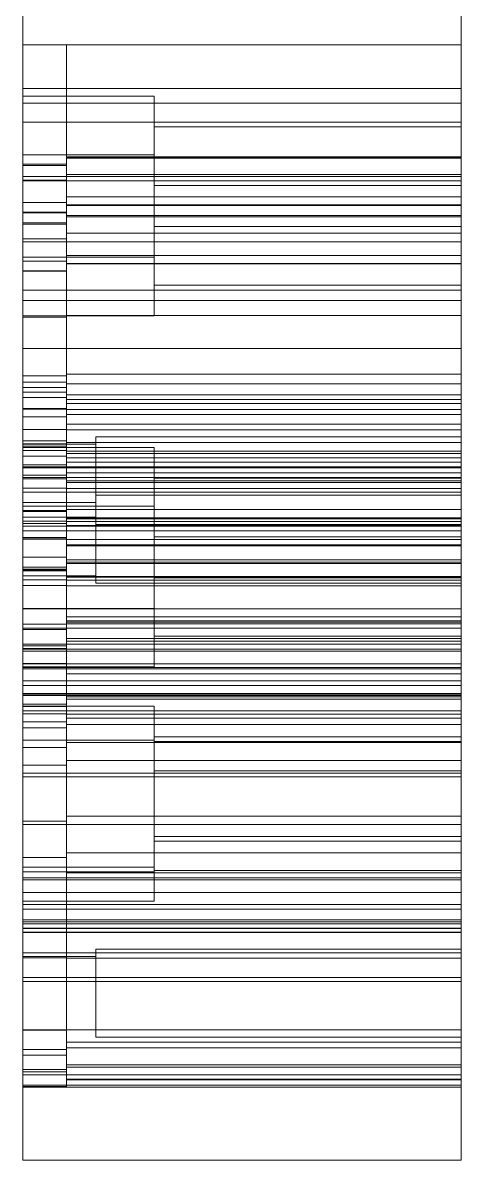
# Model space of a CAD drawing. Header units: millimetres. Extents: x 494 to 18201, y 224 to 11417.
# Drawn here: x 16630.9 to 16660.9, y 2641.9 to 2719.6 of the extents above; entities that cross this region are included whole.
import ezdxf
from ezdxf.lldxf.tags import DXFTag

# ---------------------------------------------------------------- set-up
doc = ezdxf.new("R2010")
doc.units = ezdxf.units.MM
for name, color, linetype in [('DIE', 7, 'Continuous'), ('DIE_W', 1, 'Continuous'), ('DIM', 7, 'Continuous')]:
    doc.layers.add(name, color=color, linetype=linetype)
tags = doc.linetypes.add('DASHED', pattern='A,12.86,[0,arial.ttf,S=0,R=0,X=0,Y=0],-12.86', length=25.72).pattern_tags.tags
tags[12:13] = [DXFTag(74, 4), DXFTag(75, 0), DXFTag(340, '0'), DXFTag(46, 0.0), DXFTag(50, 0.0), DXFTag(44, 0.0), DXFTag(45, 0.0)]

msp = doc.modelspace()

# ---------------------------------------------------------------- linework, layer by layer
at = {"layer": 'DIE', "color": 11, "linetype": 'DASHED', "lineweight": 13, "ltscale": 0.501132}
for p, q in [((16633.94235, 2718.08714), (16633.94235, 2714.08721)), ((16660.94235, 2710.4152), (16633.94235, 2710.4152)), ((16633.94235, 2710.33016), (16660.94235, 2710.33016)), ((16660.94235, 2706.4152), (16633.94235, 2706.4152)), ((16660.94235, 2701.32552), (16633.94235, 2701.32552)), ((16660.94235, 2699.58545), (16633.94235, 2699.58545)), ((16660.94235, 2694.90802), (16633.94235, 2694.90802)), ((16660.94235, 2694.16153), (16633.94235, 2694.16153)), ((16660.94235, 2693.16795), (16633.94235, 2693.16795)), ((16660.94235, 2691.30311), (16635.94235, 2691.30311)), ((16635.94235, 2688.30311), (16635.94235, 2691.30311)), ((16660.94235, 2689.16795), (16633.94235, 2689.16795)), ((16635.94235, 2687.30299), (16635.94235, 2688.30311)), ((16660.94235, 2687.30312), (16635.94235, 2687.30312)), ((16635.94235, 2687.30312), (16635.94235, 2681.30312)), ((16633.94235, 2685.69545), (16660.94235, 2685.69545)), ((16635.94235, 2685.30311), (16660.94235, 2685.30311)), ((16633.94235, 2681.69545), (16660.94235, 2681.69545)), ((16635.94235, 2681.30312), (16660.94235, 2681.30312)), ((16660.94235, 2678.9975), (16633.94235, 2678.9975)), ((16660.94235, 2678.72435), (16633.94235, 2678.72435)), ((16660.94235, 2678.72174), (16633.94235, 2678.72174)), ((16660.94235, 2678.52523), (16633.94235, 2678.52523)), ((16660.94235, 2678.72174), (16660.94235, 2678.72435)), ((16660.94235, 2665.3791), (16633.94235, 2665.3791)), ((16660.94235, 2656.27721), (16635.94235, 2656.27721)), ((16635.94235, 2650.27721), (16635.94235, 2656.27721)), ((16635.94235, 2650.27721), (16660.94235, 2650.27721))]:
    msp.add_line(p, q, dxfattribs=at)
at = {"layer": 'DIE', "color": 155, "linetype": 'Continuous', "lineweight": 13}
for p, q in [((16630.94235, 2715.08714), (16660.94235, 2715.08714)), ((16630.94235, 2708.78472), (16633.94235, 2708.78472)), ((16660.94235, 2708.79229), (16633.94235, 2708.79229)), ((16630.94235, 2704.82883), (16633.94235, 2704.82883)), ((16660.94235, 2705.22019), (16633.94235, 2705.22019)), ((16630.94235, 2703.29627), (16633.94235, 2703.29627)), ((16660.94235, 2703.68763), (16633.94235, 2703.68763)), ((16630.94235, 2702.64615), (16633.94235, 2702.64615)), ((16630.94235, 2702.60972), (16633.94235, 2702.60972)), ((16660.94235, 2703.14586), (16633.94235, 2703.14586)), ((16660.94235, 2703.10943), (16633.94235, 2703.10943)), ((16630.94235, 2700.61087), (16633.94235, 2700.61087)), ((16660.94235, 2700.61087), (16633.94235, 2700.61087)), ((16630.94235, 2684.86574), (16633.94235, 2684.86574)), ((16633.94235, 2684.8759), (16660.94235, 2684.8759)), ((16630.94235, 2684.38667), (16633.94235, 2684.38667)), ((16630.94235, 2684.31113), (16633.94235, 2684.31113)), ((16633.94235, 2683.91776), (16660.94235, 2683.91776)), ((16633.94235, 2683.84222), (16660.94235, 2683.84222)), ((16630.94235, 2683.06639), (16633.94235, 2683.06639)), ((16633.94235, 2682.72195), (16660.94235, 2682.72195)), ((16630.94235, 2675.45305), (16633.94235, 2675.45305)), ((16633.94235, 2675.10861), (16660.94235, 2675.10861)), ((16630.94235, 2668.30646), (16633.94235, 2668.30646)), ((16633.94235, 2668.31935), (16660.94235, 2668.31935)), ((16630.94235, 2650.76145), (16633.94235, 2650.76145)), ((16633.94235, 2650.77435), (16660.94235, 2650.77435))]:
    msp.add_line(p, q, dxfattribs=at)
at = {"layer": 'DIE', "color": 31, "linetype": 'DASHED', "lineweight": 13, "ltscale": 0.501132}
for p, q in [((16639.94235, 2714.56734), (16630.94235, 2714.56734)), ((16639.94235, 2714.56734), (16639.94235, 2710.56754)), ((16639.94235, 2710.56734), (16630.94235, 2710.56734)), ((16639.94235, 2710.56734), (16639.94235, 2699.56734)), ((16630.94235, 2703.56734), (16639.94235, 2703.56734)), ((16630.94235, 2699.56734), (16639.94235, 2699.56734)), ((16639.94235, 2690.56734), (16630.94235, 2690.56734)), ((16639.94235, 2690.56734), (16639.94235, 2686.56754)), ((16639.94235, 2686.56734), (16630.94235, 2686.56734)), ((16639.94235, 2686.56734), (16639.94235, 2675.56734)), ((16630.94235, 2679.56734), (16639.94235, 2679.56734)), ((16630.94235, 2675.56734), (16639.94235, 2675.56734)), ((16639.94235, 2672.89692), (16630.94235, 2672.89692)), ((16639.94235, 2667.39692), (16639.94235, 2672.89692)), ((16639.94235, 2672.56734), (16630.94235, 2672.56734)), ((16639.94235, 2670.56734), (16630.94235, 2670.56734)), ((16639.94235, 2661.89692), (16639.94235, 2667.39692)), ((16630.94235, 2661.89692), (16639.94235, 2661.89692)), ((16630.94235, 2661.56734), (16639.94235, 2661.56734)), ((16639.94235, 2661.89709), (16639.94235, 2661.56734)), ((16639.94235, 2661.56734), (16639.94235, 2659.56734)), ((16630.94235, 2659.56734), (16639.94235, 2659.56734))]:
    msp.add_line(p, q, dxfattribs=at)
at = {"layer": 'DIE', "color": 6, "linetype": 'Continuous', "lineweight": 13}
for p, q in [((16630.94235, 2714.08714), (16630.94235, 2708.78472)), ((16630.94235, 2714.08714), (16633.94235, 2714.08714)), ((16633.94235, 2708.78472), (16633.94235, 2714.08714)), ((16630.94235, 2705.83016), (16630.94235, 2708.78472)), ((16633.94235, 2705.83016), (16633.94235, 2708.78472)), ((16630.94235, 2705.83016), (16633.94235, 2705.83016)), ((16630.94235, 2704.82883), (16630.94235, 2705.83015)), ((16633.94235, 2704.82883), (16633.94235, 2705.83015)), ((16630.94235, 2704.82883), (16630.94235, 2703.29627)), ((16633.94235, 2703.29627), (16633.94235, 2704.82883)), ((16630.94235, 2702.64615), (16630.94235, 2703.29627)), ((16633.94235, 2702.64615), (16633.94235, 2703.29627)), ((16630.94235, 2702.60972), (16630.94235, 2702.64615)), ((16630.94235, 2702.60972), (16630.94235, 2700.61087)), ((16633.94235, 2702.60972), (16633.94235, 2702.64615)), ((16633.94235, 2700.61087), (16633.94235, 2702.60972)), ((16630.94235, 2695.46879), (16630.94235, 2697.31988)), ((16633.94235, 2695.46879), (16633.94235, 2697.31988)), ((16630.94235, 2695.46879), (16630.94235, 2691.02468)), ((16630.94235, 2695.46879), (16633.94235, 2695.46879)), ((16633.94235, 2691.02468), (16633.94235, 2695.46879)), ((16630.94235, 2691.02468), (16630.94235, 2690.66152)), ((16630.94235, 2691.02468), (16633.94235, 2691.02468)), ((16633.94235, 2690.66152), (16633.94235, 2691.02468)), ((16633.94235, 2690.66153), (16630.94235, 2690.66153)), ((16630.94235, 2688.51697), (16630.94235, 2690.66153)), ((16633.94235, 2688.51697), (16633.94235, 2690.66153)), ((16630.94235, 2688.51692), (16630.94235, 2684.86574)), ((16630.94235, 2688.51692), (16633.94235, 2688.51692)), ((16633.94235, 2684.86574), (16633.94235, 2688.51692)), ((16630.94235, 2684.38667), (16630.94235, 2684.86574)), ((16633.94235, 2684.38667), (16633.94235, 2684.86574)), ((16630.94235, 2684.31113), (16630.94235, 2684.38667)), ((16630.94235, 2683.06639), (16630.94235, 2684.31113)), ((16633.94235, 2684.31113), (16633.94235, 2684.38667)), ((16633.94235, 2683.06639), (16633.94235, 2684.31113)), ((16630.94235, 2683.06639), (16630.94235, 2675.45305)), ((16633.94235, 2675.45305), (16633.94235, 2683.06639)), ((16630.94235, 2668.30646), (16630.94235, 2675.45305)), ((16633.94235, 2668.30646), (16633.94235, 2675.45305)), ((16630.94235, 2650.76145), (16630.94235, 2646.86462)), ((16633.94235, 2646.86462), (16633.94235, 2650.76145)), ((16630.94235, 2646.86462), (16633.94235, 2646.86462))]:
    msp.add_line(p, q, dxfattribs=at)
at = {"layer": 'DIE', "color": 11, "linetype": 'Continuous', "lineweight": 13}
for p, q in [((16660.94235, 2708.79229), (16660.94235, 2714.08714)), ((16660.94235, 2706.33016), (16660.94235, 2708.79229)), ((16633.94235, 2706.33016), (16660.94235, 2706.33016)), ((16660.94235, 2705.22019), (16660.94235, 2706.33015)), ((16660.94235, 2703.68763), (16660.94235, 2705.22019)), ((16660.94235, 2703.14586), (16660.94235, 2703.68763)), ((16660.94235, 2703.10943), (16660.94235, 2703.14586)), ((16660.94235, 2700.61087), (16660.94235, 2703.10943)), ((16660.94235, 2697.32552), (16660.94235, 2700.61087)), ((16660.94235, 2697.32552), (16633.94235, 2697.32552)), ((16660.94235, 2695.58545), (16660.94235, 2697.32552)), ((16660.94235, 2695.58545), (16633.94235, 2695.58545)), ((16660.94235, 2690.90802), (16660.94235, 2695.58545)), ((16660.94235, 2690.90802), (16633.94235, 2690.90802)), ((16660.94235, 2690.1615), (16660.94235, 2690.90802)), ((16660.94235, 2690.16153), (16633.94235, 2690.16153)), ((16660.94235, 2688.51696), (16660.94235, 2690.16153)), ((16660.94235, 2688.51692), (16660.94235, 2684.8759)), ((16660.94235, 2684.8759), (16660.94235, 2683.91776)), ((16660.94235, 2683.91776), (16660.94235, 2683.84222)), ((16660.94235, 2683.84222), (16660.94235, 2682.72195)), ((16660.94235, 2682.72195), (16660.94235, 2675.10861)), ((16660.94235, 2675.10861), (16660.94235, 2668.31935)), ((16660.94235, 2668.31935), (16660.94235, 2650.77435)), ((16660.94235, 2650.77435), (16660.94235, 2647.36462)), ((16633.94235, 2647.36462), (16660.94235, 2647.36462))]:
    msp.add_line(p, q, dxfattribs=at)
at = {"layer": 'DIE', "color": 155, "linetype": 'DASHED', "lineweight": 13, "ltscale": 0.501132}
for p, q in [((16630.94235, 2712.78472), (16633.94235, 2712.78472)), ((16660.94235, 2712.79229), (16633.94235, 2712.79229)), ((16660.94235, 2710.41417), (16633.94235, 2710.41417)), ((16660.94235, 2710.33063), (16633.94235, 2710.33063)), ((16630.94235, 2709.91427), (16633.94235, 2709.91427)), ((16630.94235, 2709.83072), (16633.94235, 2709.83072)), ((16630.94235, 2709.08714), (16660.94235, 2709.08714)), ((16630.94235, 2708.82882), (16633.94235, 2708.82882)), ((16660.94235, 2709.22019), (16633.94235, 2709.22019)), ((16630.94235, 2707.29627), (16633.94235, 2707.29627)), ((16660.94235, 2707.68763), (16633.94235, 2707.68763)), ((16660.94235, 2707.14586), (16633.94235, 2707.14586)), ((16660.94235, 2707.10943), (16633.94235, 2707.10943)), ((16630.94235, 2706.64615), (16633.94235, 2706.64615)), ((16630.94235, 2706.60972), (16633.94235, 2706.60972)), ((16660.94235, 2706.41417), (16633.94235, 2706.41417)), ((16660.94235, 2706.33063), (16633.94235, 2706.33063)), ((16630.94235, 2705.91427), (16633.94235, 2705.91427)), ((16630.94235, 2705.83072), (16633.94235, 2705.83072)), ((16630.94235, 2704.61087), (16633.94235, 2704.61087)), ((16660.94235, 2704.61087), (16633.94235, 2704.61087)), ((16630.94235, 2694.65983), (16633.94235, 2694.65983)), ((16630.94235, 2694.35497), (16633.94235, 2694.35497)), ((16630.94235, 2693.97471), (16633.94235, 2693.97471)), ((16660.94235, 2694.16012), (16633.94235, 2694.16012)), ((16630.94235, 2693.23368), (16633.94235, 2693.23368)), ((16660.94235, 2693.85525), (16633.94235, 2693.85525)), ((16660.94235, 2693.57006), (16633.94235, 2693.57006)), ((16630.94235, 2692.66515), (16633.94235, 2692.66515)), ((16660.94235, 2692.82903), (16633.94235, 2692.82903)), ((16630.94235, 2691.79213), (16633.94235, 2691.79213)), ((16660.94235, 2692.16574), (16633.94235, 2692.16574)), ((16660.94235, 2691.77036), (16633.94235, 2691.77036)), ((16630.94235, 2690.81838), (16633.94235, 2690.81838)), ((16630.94235, 2690.65983), (16633.94235, 2690.65983)), ((16630.94235, 2690.35497), (16633.94235, 2690.35497)), ((16660.94235, 2690.31898), (16633.94235, 2690.31898)), ((16660.94235, 2690.16012), (16633.94235, 2690.16012)), ((16630.94235, 2689.97471), (16633.94235, 2689.97471)), ((16630.94235, 2689.37783), (16633.94235, 2689.37783)), ((16630.94235, 2689.23368), (16633.94235, 2689.23368)), ((16660.94235, 2689.85525), (16633.94235, 2689.85525)), ((16660.94235, 2689.57006), (16633.94235, 2689.57006)), ((16660.94235, 2689.23856), (16633.94235, 2689.23856)), ((16630.94235, 2689.19547), (16633.94235, 2689.19547)), ((16630.94235, 2688.66515), (16633.94235, 2688.66515)), ((16630.94235, 2688.42328), (16633.94235, 2688.42328)), ((16660.94235, 2689.19547), (16633.94235, 2689.19547)), ((16660.94235, 2688.82903), (16633.94235, 2688.82903)), ((16630.94235, 2687.79213), (16633.94235, 2687.79213)), ((16660.94235, 2688.28401), (16633.94235, 2688.28401)), ((16660.94235, 2688.16574), (16633.94235, 2688.16574)), ((16660.94235, 2687.77037), (16633.94235, 2687.77037)), ((16630.94235, 2687.51692), (16660.94235, 2687.51692)), ((16630.94235, 2686.81839), (16633.94235, 2686.81839)), ((16630.94235, 2686.26065), (16633.94235, 2686.26065)), ((16630.94235, 2686.1972), (16633.94235, 2686.1972)), ((16660.94235, 2686.31898), (16633.94235, 2686.31898)), ((16630.94235, 2685.5219), (16633.94235, 2685.5219)), ((16630.94235, 2685.37783), (16633.94235, 2685.37783)), ((16660.94235, 2685.76094), (16633.94235, 2685.76094)), ((16660.94235, 2685.69749), (16633.94235, 2685.69749)), ((16660.94235, 2685.50013), (16633.94235, 2685.50013)), ((16630.94235, 2685.19547), (16633.94235, 2685.19547)), ((16660.94235, 2685.23856), (16633.94235, 2685.23856)), ((16660.94235, 2685.19547), (16633.94235, 2685.19547)), ((16630.94235, 2684.42328), (16633.94235, 2684.42328)), ((16660.94235, 2684.28401), (16633.94235, 2684.28401)), ((16630.94235, 2682.39369), (16633.94235, 2682.39369)), ((16630.94235, 2682.26065), (16633.94235, 2682.26065)), ((16660.94235, 2682.89329), (16633.94235, 2682.89329)), ((16660.94235, 2682.63403), (16633.94235, 2682.63403)), ((16630.94235, 2682.1972), (16633.94235, 2682.1972)), ((16630.94235, 2682.13443), (16633.94235, 2682.13443)), ((16630.94235, 2681.5219), (16633.94235, 2681.5219)), ((16660.94235, 2681.76094), (16633.94235, 2681.76094)), ((16660.94235, 2681.69749), (16633.94235, 2681.69749)), ((16660.94235, 2681.50013), (16633.94235, 2681.50013)), ((16630.94235, 2681.12579), (16633.94235, 2681.12579)), ((16660.94235, 2681.12107), (16633.94235, 2681.12107)), ((16630.94235, 2679.53926), (16633.94235, 2679.53926)), ((16660.94235, 2679.53454), (16633.94235, 2679.53454)), ((16660.94235, 2678.63403), (16633.94235, 2678.63403)), ((16630.94235, 2678.13443), (16633.94235, 2678.13443)), ((16630.94235, 2677.12579), (16633.94235, 2677.12579)), ((16630.94235, 2677.01906), (16633.94235, 2677.01906)), ((16630.94235, 2676.83927), (16633.94235, 2676.83927)), ((16660.94235, 2677.51838), (16633.94235, 2677.51838)), ((16660.94235, 2677.33859), (16633.94235, 2677.33859)), ((16660.94235, 2677.12107), (16633.94235, 2677.12107)), ((16630.94235, 2676.6497), (16660.94235, 2676.6497)), ((16630.94235, 2675.80279), (16633.94235, 2675.80279)), ((16630.94235, 2675.78367), (16660.94235, 2675.78367)), ((16630.94235, 2675.53926), (16633.94235, 2675.53926)), ((16630.94235, 2675.4491), (16660.94235, 2675.4491)), ((16660.94235, 2675.78387), (16633.94235, 2675.78387)), ((16660.94235, 2675.53454), (16633.94235, 2675.53454)), ((16630.94235, 2674.62897), (16660.94235, 2674.62897)), ((16630.94235, 2674.2944), (16660.94235, 2674.2944)), ((16630.94235, 2673.76295), (16660.94235, 2673.76295)), ((16630.94235, 2673.71705), (16660.94235, 2673.71705)), ((16630.94235, 2673.01906), (16633.94235, 2673.01906)), ((16660.94235, 2673.51838), (16633.94235, 2673.51838)), ((16660.94235, 2673.35993), (16633.94235, 2673.35993)), ((16630.94235, 2672.8606), (16633.94235, 2672.8606)), ((16630.94235, 2672.56235), (16660.94235, 2672.56235)), ((16630.94235, 2672.36137), (16633.94235, 2672.36137)), ((16660.94235, 2672.34245), (16633.94235, 2672.34245)), ((16630.94235, 2671.82138), (16633.94235, 2671.82138)), ((16630.94235, 2671.40439), (16633.94235, 2671.40439)), ((16660.94235, 2672.0609), (16633.94235, 2672.0609)), ((16660.94235, 2671.64391), (16633.94235, 2671.64391)), ((16630.94235, 2670.06816), (16633.94235, 2670.06816)), ((16660.94235, 2670.41903), (16633.94235, 2670.41903)), ((16660.94235, 2669.18785), (16633.94235, 2669.18785)), ((16630.94235, 2668.85626), (16633.94235, 2668.85626)), ((16630.94235, 2668.06229), (16660.94235, 2668.06229)), ((16630.94235, 2668.06229), (16660.94235, 2668.06229)), ((16630.94235, 2664.79815), (16660.94235, 2664.79815)), ((16630.94235, 2664.79815), (16660.94235, 2664.79815)), ((16660.94235, 2662.88067), (16633.94235, 2662.88067)), ((16630.94235, 2662.54908), (16633.94235, 2662.54908)), ((16660.94235, 2661.51346), (16633.94235, 2661.51346)), ((16630.94235, 2661.17053), (16633.94235, 2661.17053)), ((16630.94235, 2661.0309), (16660.94235, 2661.0309)), ((16630.94235, 2660.16487), (16660.94235, 2660.16487)), ((16630.94235, 2659.34366), (16660.94235, 2659.34366)), ((16630.94235, 2659.34366), (16660.94235, 2659.34366)), ((16630.94235, 2659.01017), (16660.94235, 2659.01017)), ((16630.94235, 2658.14657), (16660.94235, 2658.14657)), ((16630.94235, 2658.14415), (16660.94235, 2658.14415)), ((16630.94235, 2657.71159), (16660.94235, 2657.71159)), ((16630.94235, 2657.71159), (16660.94235, 2657.71159)), ((16630.94235, 2657.45419), (16660.94235, 2657.45419)), ((16630.94235, 2657.43249), (16660.94235, 2657.43249)), ((16630.94235, 2656.04774), (16660.94235, 2656.04774)), ((16630.94235, 2655.68465), (16633.94235, 2655.68465)), ((16660.94235, 2655.67302), (16633.94235, 2655.67302)), ((16630.94235, 2654.35509), (16660.94235, 2654.35509)), ((16630.94235, 2654.35509), (16660.94235, 2654.35509)), ((16630.94235, 2649.0461), (16633.94235, 2649.0461)), ((16633.94235, 2649.54562), (16660.94235, 2649.54562)), ((16630.94235, 2648.05636), (16633.94235, 2648.05636)), ((16633.94235, 2648.39092), (16660.94235, 2648.39092)), ((16633.94235, 2648.23538), (16660.94235, 2648.23538)), ((16630.94235, 2647.90082), (16633.94235, 2647.90082)), ((16630.94235, 2647.69097), (16660.94235, 2647.69097)), ((16630.94235, 2647.69097), (16660.94235, 2647.69097)), ((16633.94235, 2647.40833), (16660.94235, 2647.40833)), ((16633.94235, 2647.36484), (16660.94235, 2647.36484)), ((16630.94235, 2646.99859), (16660.94235, 2646.99859)), ((16630.94235, 2646.99859), (16660.94235, 2646.99859)), ((16630.94235, 2646.90837), (16633.94235, 2646.90837)), ((16630.94235, 2646.86488), (16633.94235, 2646.86488))]:
    msp.add_line(p, q, dxfattribs=at)
at = {"layer": 'DIE', "color": 5, "linetype": 'DASHED', "lineweight": 13, "ltscale": 0.501132}
for p, q in [((16660.94235, 2712.47034), (16639.94235, 2712.47034)), ((16660.94235, 2708.47034), (16639.94235, 2708.47034)), ((16639.94235, 2705.66434), (16660.94235, 2705.66434)), ((16639.94235, 2701.66434), (16660.94235, 2701.66434)), ((16660.94235, 2688.47034), (16639.94235, 2688.47034)), ((16660.94235, 2684.47034), (16639.94235, 2684.47034)), ((16639.94235, 2681.66434), (16660.94235, 2681.66434)), ((16639.94235, 2677.66434), (16660.94235, 2677.66434)), ((16660.94235, 2670.79992), (16639.94235, 2670.79992)), ((16660.94235, 2670.47034), (16639.94235, 2670.47034)), ((16660.94235, 2668.47034), (16639.94235, 2668.47034)), ((16639.94235, 2663.99392), (16660.94235, 2663.99392)), ((16639.94235, 2663.66434), (16660.94235, 2663.66434)), ((16639.94235, 2661.66434), (16660.94235, 2661.66434))]:
    msp.add_line(p, q, dxfattribs=at)
at = {"layer": 'DIE', "color": 6, "linetype": 'DASHED', "lineweight": 13, "ltscale": 0.501132}
for p, q in [((16633.94235, 2709.9152), (16630.94235, 2709.9152)), ((16630.94235, 2709.83016), (16633.94235, 2709.83016)), ((16633.94235, 2705.9152), (16630.94235, 2705.9152)), ((16630.94235, 2701.31988), (16633.94235, 2701.31988)), ((16633.94235, 2694.66153), (16630.94235, 2694.66153)), ((16630.94235, 2693.17358), (16633.94235, 2693.17358)), ((16630.94235, 2689.17358), (16633.94235, 2689.17358)), ((16630.94235, 2686.19545), (16633.94235, 2686.19545)), ((16630.94235, 2682.19545), (16633.94235, 2682.19545)), ((16630.94235, 2678.50142), (16633.94235, 2678.50142)), ((16630.94235, 2678.22512), (16633.94235, 2678.22512)), ((16630.94235, 2678.22226), (16633.94235, 2678.22226)), ((16633.94235, 2678.22512), (16660.94235, 2678.22512)), ((16633.94235, 2678.22226), (16660.94235, 2678.22226)), ((16660.94235, 2678.22512), (16660.94235, 2678.22226)), ((16630.94235, 2665.03216), (16633.94235, 2665.03216)), ((16633.94235, 2654.08714), (16630.94235, 2654.08714))]:
    msp.add_line(p, q, dxfattribs=at)
at = {"layer": 'DIE_W', "color": 1, "linetype": 'Continuous', "lineweight": 13}
for p, q in [((16630.94235, 2718.08714), (16630.94235, 2715.08714)), ((16630.94235, 2718.08714), (16660.94235, 2718.08714)), ((16660.94235, 2718.08714), (16660.94235, 2715.08714)), ((16630.94235, 2715.08714), (16630.94235, 2714.08708)), ((16660.94235, 2715.08714), (16660.94235, 2714.08708)), ((16660.94235, 2714.08714), (16633.94235, 2714.08714)), ((16630.94235, 2697.31988), (16630.94235, 2700.61087)), ((16633.94235, 2697.31988), (16633.94235, 2700.61087)), ((16630.94235, 2697.31988), (16633.94235, 2697.31988)), ((16633.94235, 2688.51692), (16660.94235, 2688.51692)), ((16630.94235, 2668.30646), (16630.94235, 2650.76145)), ((16633.94235, 2650.76145), (16633.94235, 2668.30646)), ((16660.94235, 2647.3646), (16660.94235, 2646.86462)), ((16633.94235, 2646.86462), (16660.94235, 2646.86462))]:
    msp.add_line(p, q, dxfattribs=at)
at = {"layer": 'DIE_W', "color": 1, "linetype": 'DASHED', "lineweight": 13, "ltscale": 0.501132}
for p, q in [((16630.94235, 2699.46879), (16633.94235, 2699.46879)), ((16630.94235, 2695.02468), (16633.94235, 2695.02468)), ((16635.94235, 2690.80311), (16630.94235, 2690.80311)), ((16635.94235, 2686.80312), (16630.94235, 2686.80312)), ((16630.94235, 2685.80311), (16635.94235, 2685.80311)), ((16630.94235, 2681.80312), (16635.94235, 2681.80312)), ((16660.94235, 2676.78367), (16630.94235, 2676.78367)), ((16630.94235, 2673.62897), (16660.94235, 2673.62897)), ((16660.94235, 2661.16487), (16630.94235, 2661.16487)), ((16660.94235, 2658.28054), (16630.94235, 2658.28054)), ((16630.94235, 2658.01017), (16660.94235, 2658.01017)), ((16660.94235, 2657.70044), (16630.94235, 2657.70044)), ((16635.94235, 2655.77721), (16630.94235, 2655.77721)), ((16633.94235, 2654.08714), (16660.94235, 2654.08714)), ((16630.94235, 2650.77721), (16635.94235, 2650.77721)), ((16633.94235, 2649.92659), (16660.94235, 2649.92659)), ((16633.94235, 2649.4261), (16630.94235, 2649.4261))]:
    msp.add_line(p, q, dxfattribs=at)
at = {"layer": 'DIM', "color": 252, "linetype": 'DASHED', "lineweight": 18, "ltscale": 0.501132}
for p, q in [((16630.94, 2641.86459), (16630.94, 2816.86459)), ((16660.94235, 2641.86459), (16660.94235, 2816.86459)), ((16630.94, 2641.86459), (16660.94235, 2641.86459))]:
    msp.add_line(p, q, dxfattribs=at)

doc.saveas('drawing.dxf')
